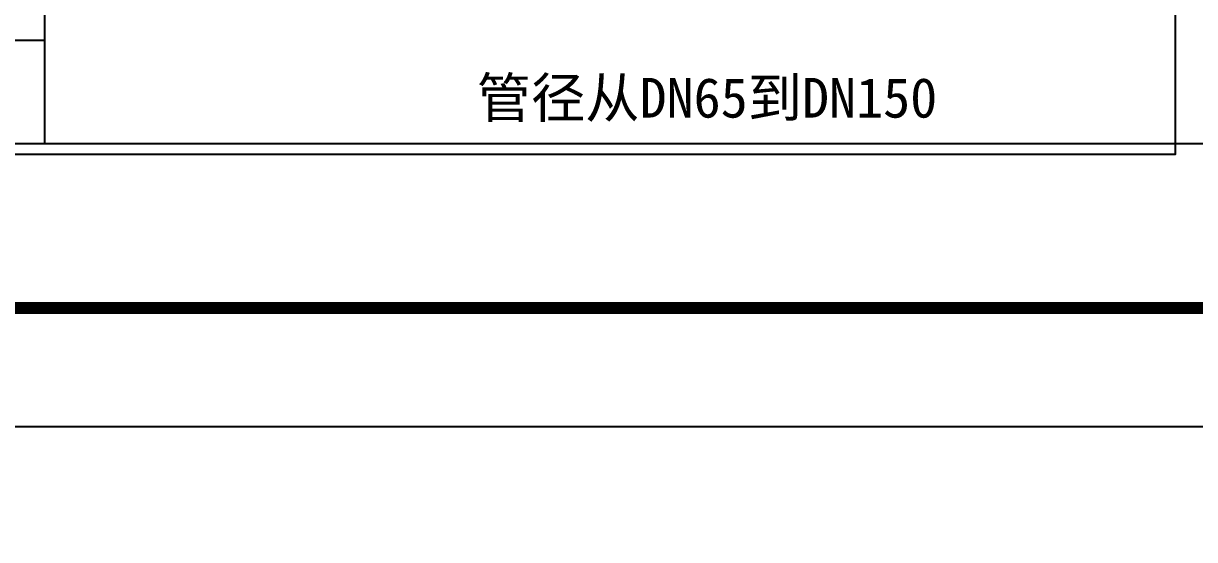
# Model space of a CAD drawing. Extents: x 1680110 to 4798266, y 269661 to 1249705.
# Drawn here: x 2397629 to 2407480, y 640282 to 644627 of the extents above; entities that cross this region are included whole.
import ezdxf

# ---------------------------------------------------------------- set-up
doc = ezdxf.new("R2010")
doc.units = 0
doc.header["$LTSCALE"] = 1000
doc.header["$MEASUREMENT"] = 0
for name, color, linetype in [('BZ', 8, 'Continuous'), ('DIM_SYMB', 3, 'Continuous'), ('PUB_TITLE', 4, 'Continuous')]:
    doc.layers.add(name, color=color, linetype=linetype)
doc.styles.add('HZ', font='txt', dxfattribs={"width": 0.7, "height": 5, "bigfont": 'STF:宋体'})

# ---------------------------------------------------------------- blocks, each defined once
blk = doc.blocks.new('gfhhrryyfd')
at = {"layer": 'DIM_SYMB'}
blk.add_lwpolyline([(3686283.4, -1755771), (3696111.8, -1755771), (3696111.8, -1763921.8), (3686283.4, -1763921.8)], close=True, dxfattribs=at)
at = {"layer": 'BZ', "insert": (3690236.1, -1763275.7), "char_height": 334.541, "attachment_point": 1, "style": 'HZ'}
blk.add_mtext('{\\fSimHei|b0|i0|c134|p2;\\W1;\\C7;管径从DN65到DN150}', dxfattribs=at)

msp = doc.modelspace()

# ---------------------------------------------------------------- linework, layer by layer
at = {"color": 0}
for p, q in [((2397806.3, 678414), (2397806.3, 643617.3)), ((2364218.2, 644487.2), (2397806.3, 644487.2)), ((2364218.2, 643617.3), (2413867, 643617.3))]:
    msp.add_line(p, q, dxfattribs=at)
at = {"color": 3}
msp.add_lwpolyline([(2361418.2, 641232.4), (2361418.2, 683232.4), (2420818.2, 683232.4), (2420818.2, 641232.4)], close=True, dxfattribs=at)
at = {"const_width": 100}
msp.add_lwpolyline([(2363918.2, 642232.4), (2419818.2, 642232.4), (2419818.2, 682232.4), (2363918.2, 682232.4)], close=True, dxfattribs=at)
at = {"layer": 'PUB_TITLE'}
msp.add_lwpolyline([(2361418.2, 557232.4), (2480218.2, 557232.4), (2480218.2, 641232.4), (2361418.2, 641232.4)], close=True, dxfattribs=at)

# ---------------------------------------------------------------- block references
at = {"lineweight": -3, "xscale": 0.9999959468841553, "yscale": 0.9999959506094456, "zscale": 0.9999959495959999}
msp.add_blockref('gfhhrryyfd', (-1288778.8, 2407437.3), dxfattribs=at)

doc.saveas('drawing.dxf')
